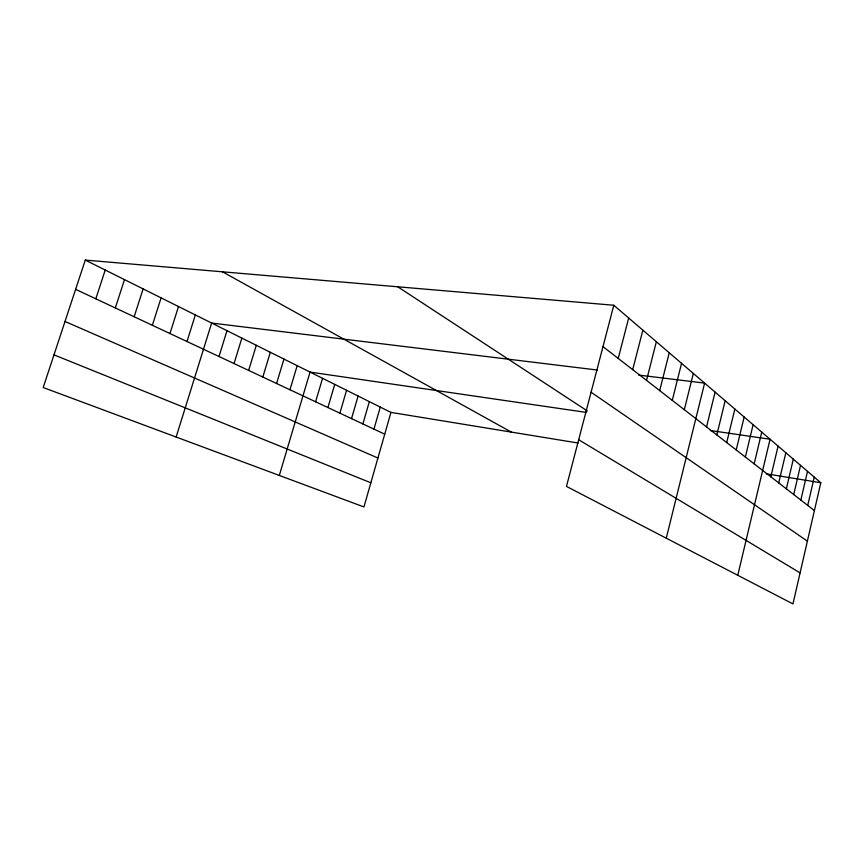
<?xml version="1.0" encoding="UTF-8"?>
<svg xmlns="http://www.w3.org/2000/svg" width="864" height="864" viewBox="0 0 864 864"><rect width="100%" height="100%" fill="white"/><g stroke="black" fill="none" stroke-linecap="round" stroke-linejoin="round"><path stroke-width="1.3" d="M613.807 305.251L820.8 482.738L792.958 603.914L566.482 486.421L613.807 305.251L85.277 260.086L43.2 387.536L363.949 506.952L390.949 412.398L85.277 260.086M800.852 500.062L807.505 471.344M807.732 505.408L814.266 477.133M793.724 494.543L800.528 465.35M778.734 482.922L785.83 452.747M786.359 488.83L793.303 459.162M737.77 575.284L770.062 439.236L710.305 430.51M770.839 476.788L778.086 446.116M754.175 463.86L761.746 432.108M745.362 457.034L753.116 424.699M736.214 449.939L744.163 417.02M716.828 434.905L725.166 400.734M726.71 442.573L734.854 409.039M706.547 426.924L715.1 392.105M666.263 538.186L704.614 383.108L638.723 375.084M684.31 409.687L693.338 373.442M672.278 400.356L681.556 363.344M659.696 390.593L669.244 352.782M646.52 380.376L656.359 341.734M632.707 369.662L642.859 330.156M618.224 358.43L628.69 318.006M373.95 429.116L380.279 407.084M362.891 423.943L369.338 401.63M351.54 418.619L358.106 396.025M339.887 413.165L346.572 390.28M327.92 407.549L334.724 384.372M315.619 401.782L322.553 378.313M279.32 475.438L310.036 372.082L586.58 412.452M289.969 389.772L297.173 365.666M276.588 383.497L283.943 359.078M262.818 377.05L270.324 352.285M248.648 370.408L256.306 345.308M234.047 363.571L241.866 338.105M219.002 356.519L226.984 330.696M176.148 437.033L211.648 323.05L597.37 370.04M187.002 341.528L195.35 314.928M169.96 333.547L178.502 306.536M152.356 325.296L161.104 297.864M134.158 316.764L143.111 288.9M115.322 307.94L124.502 279.634M95.818 298.804L105.235 270.032M390.949 412.398L578.07 443.016M766.228 473.807L820.8 482.738M53.989 354.866L370.85 482.792M65.005 321.473L377.914 458.039M75.622 289.343L384.728 434.171M222.534 271.814L511.315 432.097M578.675 439.744L800.086 572.875M397.732 286.783L587.315 410.94M591.095 392.224L807.376 541.145M603.007 346.626L814.406 510.581"/></g></svg>
